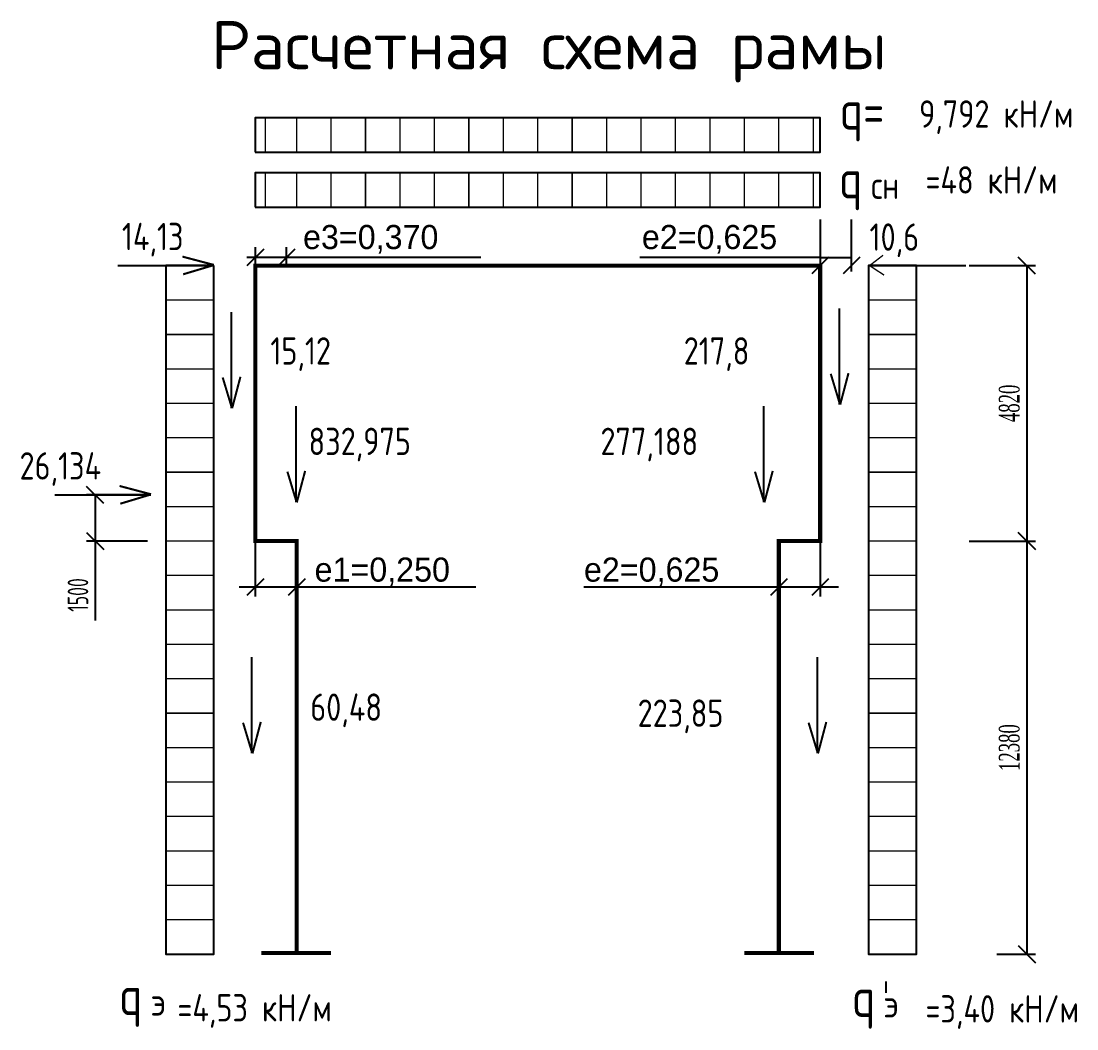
# Model space of a CAD drawing. Header units: millimetres. Extents: x -258606 to -95372, y 16759 to 83244.
# Drawn here: x -126441.4 to -126288.1, y 41883.9 to 42030.3 of the extents above; entities that cross this region are included whole.
import ezdxf

# ---------------------------------------------------------------- set-up
doc = ezdxf.new("R2010")
doc.units = ezdxf.units.MM
doc.header["$LTSCALE"] = 0.5
doc.linetypes.add('ACAD_ISO04W100', pattern=[30, 24, -3, 0, -3])
doc.layers.add('ЛИНИИ_025', color=7, linetype='Continuous', lineweight=25)
doc.layers.add('оси', color=7, linetype='ACAD_ISO04W100')
doc.layers.add('текст', color=7, linetype='Continuous')
doc.styles.add('style1', font='', dxfattribs={"oblique": 15, "height": 3.5})
doc.styles.add('ГОСТ', font='isocpeur.ttf', dxfattribs={"height": 10})
doc.styles.add('РАЗМЕРЫ_30', font='txt.shx', dxfattribs={"width": 0.6, "height": 3})
doc.styles.get('style1').set_extended_font_data('GOST type A')
doc.dimstyles.new('РАЗМЕРЫ_10', dxfattribs={"dimtxt": 3, "dimasz": 2.5, "dimexe": 1.25, "dimexo": 0.625, "dimgap": 1, "dimtad": 3, "dimdec": 1, "dimlfac": 10, "dimrnd": 1, "dimdsep": 46, "dimtxsty": 'РАЗМЕРЫ_30', "dimblk1": 'OBLIQUE', "dimblk2": 'OBLIQUE', "dimsah": 1, "dimcen": 2.5, "dimclrt": 256, "dimadec": 0, "dimazin": 0, "dimtfac": 1, "dimtdec": 1, "dimtmove": 0, "dimatfit": 3, "dimfxl": 1, "dimtolj": 1, "dimarcsym": 0})

# ---------------------------------------------------------------- blocks, each defined once
blk = doc.blocks.new('_Oblique')
at = {"color": 0, "linetype": 'ByBlock', "lineweight": -2}
blk.add_line((-0.5, -0.5), (0.5, 0.5), dxfattribs=at)
blk = doc.blocks.new('*D1247')
at = {"layer": 'Defpoints', "color": 0, "ltscale": 0.5, "transparency": 16777216}
for p in [(-126304.42, 41994.74), (-126303.42, 41954.74), (-126295.42, 41954.74)]:
    blk.add_point(p, dxfattribs=at)
at = {"layer": 'ЛИНИИ_025', "color": 0, "lineweight": -2, "ltscale": 0.5, "transparency": 16777216}
for p, q in [((-126303.79, 41994.74), (-126294.17, 41994.74)), ((-126295.42, 41994.74), (-126295.42, 41954.74)), ((-126302.79, 41954.74), (-126294.17, 41954.74))]:
    blk.add_line(p, q, dxfattribs=at)
at = {"layer": 'ЛИНИИ_025', "color": 0, "lineweight": -2, "ltscale": 0.5, "transparency": 16777216, "xscale": 2.5, "yscale": 2.5, "zscale": 2.5}
for p, rotation in [((-126295.42, 41994.74), 90), ((-126295.42, 41954.74), 270)]:
    blk.add_blockref('_Oblique', p, dxfattribs=dict(at, rotation=rotation))
at = {"layer": 'ЛИНИИ_025', "ltscale": 0.5, "transparency": 16777216, "insert": (-126297.95, 41974.74), "char_height": 3, "width": 8.4895, "attachment_point": 5, "rotation": 90, "style": 'РАЗМЕРЫ_30'}
blk.add_mtext('\\A1;{\\fTimes New Roman|b0|i0|c204|p18;4820}', dxfattribs=at)
blk = doc.blocks.new('*D1248')
at = {"layer": 'Defpoints', "color": 0, "ltscale": 0.5, "transparency": 16777216}
for p in [(-126304.42, 41954.74), (-126300.42, 41894.74), (-126295.42, 41894.74)]:
    blk.add_point(p, dxfattribs=at)
at = {"layer": 'ЛИНИИ_025', "color": 0, "lineweight": -2, "ltscale": 0.5, "transparency": 16777216}
for p, q in [((-126303.79, 41954.74), (-126294.17, 41954.74)), ((-126295.42, 41954.74), (-126295.42, 41894.74)), ((-126299.79, 41894.74), (-126294.17, 41894.74))]:
    blk.add_line(p, q, dxfattribs=at)
at = {"layer": 'ЛИНИИ_025', "color": 0, "lineweight": -2, "ltscale": 0.5, "transparency": 16777216, "xscale": 2.5, "yscale": 2.5, "zscale": 2.5}
for p, rotation in [((-126295.42, 41954.74), 90), ((-126295.42, 41894.74), 270)]:
    blk.add_blockref('_Oblique', p, dxfattribs=dict(at, rotation=rotation))
at = {"layer": 'ЛИНИИ_025', "ltscale": 0.5, "transparency": 16777216, "insert": (-126297.95, 41924.74), "char_height": 3, "attachment_point": 5, "rotation": 90, "style": 'РАЗМЕРЫ_30'}
blk.add_mtext('\\A1;{\\fTimes New Roman|b0|i0|c204|p18;12380}', dxfattribs=at)
blk = doc.blocks.new('*D1249')
at = {"color": 0, "linetype": 'Continuous', "lineweight": -2, "ltscale": 0.5, "transparency": 16777216}
for p, q in [((-126423.17, 41961.43), (-126431.91, 41961.43)), ((-126430.66, 41961.43), (-126430.66, 41954.74)), ((-126423.08, 41954.74), (-126431.91, 41954.74)), ((-126430.66, 41954.74), (-126430.66, 41943.21))]:
    blk.add_line(p, q, dxfattribs=at)
at = {"layer": 'Defpoints', "color": 0, "linetype": 'Continuous', "ltscale": 0.5, "transparency": 16777216}
for p in [(-126430.66, 41961.43), (-126422.54, 41961.43), (-126422.46, 41954.74)]:
    blk.add_point(p, dxfattribs=at)
at = {"color": 0, "linetype": 'Continuous', "lineweight": -2, "ltscale": 0.5, "transparency": 16777216, "xscale": 2.5, "yscale": 2.5, "zscale": 2.5}
for p, rotation in [((-126430.66, 41961.43), 90), ((-126430.66, 41954.74), 270)]:
    blk.add_blockref('_Oblique', p, dxfattribs=dict(at, rotation=rotation))
at = {"linetype": 'Continuous', "ltscale": 0.5, "transparency": 16777216, "insert": (-126433.16, 41946.91), "char_height": 3, "attachment_point": 5, "rotation": 90, "style": 'РАЗМЕРЫ_30'}
blk.add_mtext('\\A1;1500', dxfattribs=at)

msp = doc.modelspace()

# ---------------------------------------------------------------- linework, layer by layer
at = {"layer": 'ЛИНИИ_025', "ltscale": 0.5}
for points in [[(-126407.41929, 42011.2286), (-126325.41929, 42011.2286), (-126325.41929, 42016.2286), (-126407.41929, 42016.2286)], [(-126407.41929, 42003.2286), (-126325.41929, 42003.2286), (-126325.41929, 42008.2286), (-126407.41929, 42008.2286)], [(-126413.41929, 41994.7435), (-126420.41929, 41994.7435), (-126420.41929, 41894.7435), (-126413.41929, 41894.7435)], [(-126311.41929, 41994.7435), (-126318.41929, 41994.7435), (-126318.41929, 41894.7435), (-126311.41929, 41894.7435)]]:
    msp.add_lwpolyline(points, close=True, dxfattribs=at)
for points, const_width in [([(-126405.98048, 42011.2286), (-126405.98048, 42016.2286)], 0.2), ([(-126401.41929, 42011.2286), (-126401.41929, 42016.2286)], 0.2), ([(-126396.41929, 42011.2286), (-126396.41929, 42016.2286)], 0.2), ([(-126391.41929, 42011.2286), (-126391.41929, 42016.2286)], 0.2), ([(-126386.41929, 42011.2286), (-126386.41929, 42016.2286)], 0.2), ([(-126381.41929, 42011.2286), (-126381.41929, 42016.2286)], 0.2), ([(-126376.41929, 42011.2286), (-126376.41929, 42016.2286)], 0.2), ([(-126371.41929, 42011.2286), (-126371.41929, 42016.2286)], 0.2), ([(-126366.41929, 42011.2286), (-126366.41929, 42016.2286)], 0.2), ([(-126361.41929, 42011.2286), (-126361.41929, 42016.2286)], 0.2), ([(-126356.41929, 42011.2286), (-126356.41929, 42016.2286)], 0.2), ([(-126351.41929, 42011.2286), (-126351.41929, 42016.2286)], 0.2), ([(-126346.41929, 42011.2286), (-126346.41929, 42016.2286)], 0.2), ([(-126341.41929, 42011.2286), (-126341.41929, 42016.2286)], 0.2), ([(-126336.41929, 42011.2286), (-126336.41929, 42016.2286)], 0.2), ([(-126331.41929, 42011.2286), (-126331.41929, 42016.2286)], 0.2), ([(-126326.41929, 42011.2286), (-126326.41929, 42016.2286)], 0.2), ([(-126405.98048, 42003.2286), (-126405.98048, 42008.2286)], 0.2), ([(-126401.41929, 42003.2286), (-126401.41929, 42008.2286)], 0.2), ([(-126396.41929, 42003.2286), (-126396.41929, 42008.2286)], 0.2), ([(-126391.41929, 42003.2286), (-126391.41929, 42008.2286)], 0.2), ([(-126386.41929, 42003.2286), (-126386.41929, 42008.2286)], 0.2), ([(-126381.41929, 42003.2286), (-126381.41929, 42008.2286)], 0.2), ([(-126376.41929, 42003.2286), (-126376.41929, 42008.2286)], 0.2), ([(-126371.41929, 42003.2286), (-126371.41929, 42008.2286)], 0.2), ([(-126366.41929, 42003.2286), (-126366.41929, 42008.2286)], 0.2), ([(-126361.41929, 42003.2286), (-126361.41929, 42008.2286)], 0.2), ([(-126356.41929, 42003.2286), (-126356.41929, 42008.2286)], 0.2), ([(-126351.41929, 42003.2286), (-126351.41929, 42008.2286)], 0.2), ([(-126346.41929, 42003.2286), (-126346.41929, 42008.2286)], 0.2), ([(-126341.41929, 42003.2286), (-126341.41929, 42008.2286)], 0.2), ([(-126336.41929, 42003.2286), (-126336.41929, 42008.2286)], 0.2), ([(-126331.41929, 42003.2286), (-126331.41929, 42008.2286)], 0.2), ([(-126326.41929, 42003.2286), (-126326.41929, 42008.2286)], 0.2), ([(-126413.42508, 41994.84669), (-126417.99921, 41996.05494)], 0.3), ([(-126427.41929, 41994.7435), (-126413.41929, 41994.7435), (-126413.41929, 41994.7435)], 0.3), ([(-126413.53023, 41994.79415), (-126417.89406, 41993.48084)], 0.3), ([(-126401.41929, 41894.7435), (-126401.41929, 41954.7435), (-126407.41929, 41954.7435), (-126407.41929, 41994.7435), (-126366.41929, 41994.7435)], 0.6), ([(-126331.41929, 41894.7435), (-126331.41929, 41954.7435), (-126325.41929, 41954.7435), (-126325.41929, 41994.7435), (-126366.41929, 41994.7435)], 0.6), ([(-126318.24075, 41994.7435), (-126304.24075, 41994.7435), (-126304.24075, 41994.7435)], 0.3), ([(-126420.41929, 41989.7435), (-126413.41929, 41989.7435)], 0.2), ([(-126318.41929, 41989.7435), (-126311.41929, 41989.7435)], 0.2), ([(-126410.88545, 41988.01656), (-126410.88545, 41974.01656), (-126410.88545, 41974.01656)], 0.3), ([(-126322.61291, 41988.55272), (-126322.61291, 41974.55272), (-126322.61291, 41974.55272)], 0.3), ([(-126420.41929, 41984.7435), (-126413.41929, 41984.7435)], 0.2), ([(-126318.41929, 41984.7435), (-126311.41929, 41984.7435)], 0.2), ([(-126420.41929, 41979.7435), (-126413.41929, 41979.7435)], 0.2), ([(-126410.83479, 41974.1275), (-126412.14811, 41978.49132)], 0.3), ([(-126410.78226, 41974.02235), (-126409.574, 41978.59647)], 0.3), ([(-126322.56226, 41974.66367), (-126323.87558, 41979.02749)], 0.3), ([(-126322.50972, 41974.55851), (-126321.30147, 41979.13264)], 0.3), ([(-126318.41929, 41979.7435), (-126311.41929, 41979.7435)], 0.2), ([(-126420.41929, 41974.7435), (-126413.41929, 41974.7435)], 0.2), ([(-126401.49476, 41974.34425), (-126401.49476, 41960.34425), (-126401.49476, 41960.34425)], 0.3), ([(-126333.61344, 41974.34425), (-126333.61344, 41960.34425), (-126333.61344, 41960.34425)], 0.3), ([(-126318.41929, 41974.7435), (-126311.41929, 41974.7435)], 0.2), ([(-126420.41929, 41969.7435), (-126413.41929, 41969.7435)], 0.2), ([(-126318.41929, 41969.7435), (-126311.41929, 41969.7435)], 0.2), ([(-126420.41929, 41964.7435), (-126413.41929, 41964.7435)], 0.2), ([(-126401.4441, 41960.45519), (-126402.75742, 41964.81902)], 0.3), ([(-126401.39157, 41960.35004), (-126400.18331, 41964.92417)], 0.3), ([(-126333.56279, 41960.45519), (-126334.87611, 41964.81902)], 0.3), ([(-126333.51025, 41960.35004), (-126332.302, 41964.92417)], 0.3), ([(-126318.41929, 41964.7435), (-126311.41929, 41964.7435)], 0.2), ([(-126422.54747, 41961.53201), (-126427.12159, 41962.74026)], 0.3), ([(-126436.54168, 41961.42882), (-126422.54168, 41961.42882), (-126422.54168, 41961.42882)], 0.3), ([(-126422.65262, 41961.47948), (-126427.01644, 41960.16616)], 0.3), ([(-126420.41929, 41959.7435), (-126413.41929, 41959.7435)], 0.2), ([(-126318.41929, 41959.7435), (-126311.41929, 41959.7435)], 0.2), ([(-126420.41929, 41954.7435), (-126413.41929, 41954.7435)], 0.2), ([(-126318.41929, 41954.7435), (-126311.41929, 41954.7435)], 0.2), ([(-126420.41929, 41949.7435), (-126413.41929, 41949.7435)], 0.2), ([(-126318.41929, 41949.7435), (-126311.41929, 41949.7435)], 0.2), ([(-126420.41929, 41944.7435), (-126413.41929, 41944.7435)], 0.2), ([(-126318.41929, 41944.7435), (-126311.41929, 41944.7435)], 0.2), ([(-126420.41929, 41939.7435), (-126413.41929, 41939.7435)], 0.2), ([(-126318.41929, 41939.7435), (-126311.41929, 41939.7435)], 0.2), ([(-126407.93408, 41937.88477), (-126407.93408, 41923.88477), (-126407.93408, 41923.88477)], 0.3), ([(-126325.83258, 41937.88477), (-126325.83258, 41923.88477), (-126325.83258, 41923.88477)], 0.3), ([(-126420.41929, 41934.7435), (-126413.41929, 41934.7435)], 0.2), ([(-126318.41929, 41934.7435), (-126311.41929, 41934.7435)], 0.2), ([(-126420.41929, 41929.7435), (-126413.41929, 41929.7435)], 0.2), ([(-126318.41929, 41929.7435), (-126311.41929, 41929.7435)], 0.2), ([(-126407.88343, 41923.99571), (-126409.19675, 41928.35954)], 0.3), ([(-126407.83089, 41923.89056), (-126406.62264, 41928.46469)], 0.3), ([(-126325.78192, 41923.99571), (-126327.09524, 41928.35953)], 0.3), ([(-126325.72939, 41923.89056), (-126324.52114, 41928.46468)], 0.3), ([(-126420.41929, 41924.7435), (-126413.41929, 41924.7435)], 0.2), ([(-126318.41929, 41924.7435), (-126311.41929, 41924.7435)], 0.2), ([(-126420.41929, 41919.7435), (-126413.41929, 41919.7435)], 0.2), ([(-126318.41929, 41919.7435), (-126311.41929, 41919.7435)], 0.2), ([(-126420.41929, 41914.7435), (-126413.41929, 41914.7435)], 0.2), ([(-126318.41929, 41914.7435), (-126311.41929, 41914.7435)], 0.2), ([(-126420.41929, 41909.7435), (-126413.41929, 41909.7435)], 0.2), ([(-126318.41929, 41909.7435), (-126311.41929, 41909.7435)], 0.2), ([(-126420.41929, 41904.7435), (-126413.41929, 41904.7435)], 0.2), ([(-126318.41929, 41904.7435), (-126311.41929, 41904.7435)], 0.2), ([(-126420.41929, 41899.7435), (-126413.41929, 41899.7435)], 0.2), ([(-126318.41929, 41899.7435), (-126311.41929, 41899.7435)], 0.2), ([(-126406.51749, 41894.92193), (-126396.41929, 41894.92193)], 0.6), ([(-126326.3211, 41894.92193), (-126336.41929, 41894.92193)], 0.6)]:
    msp.add_lwpolyline(points, dxfattribs=dict(at, const_width=const_width))
at = {"layer": 'оси', "color": 7, "linetype": 'Continuous', "ltscale": 0.5, "const_width": 0.2}
for points in [[(-126318.24075, 41994.7435), (-126316.29193, 41996.24576)], [(-126318.24075, 41994.7435), (-126316.12711, 41993.36213)]]:
    msp.add_lwpolyline(points, dxfattribs=at)
at = {"layer": 'текст', "linetype": 'Continuous', "ltscale": 20}
for p, q in [((-126325.41929, 42001.45044), (-126325.41929, 41993.4161)), ((-126320.8854, 41993.89952), (-126320.8854, 42001.45044)), ((-126408.58288, 41994.7435), (-126406.14713, 41997.18386)), ((-126407.41929, 41997.43327), (-126407.41929, 41993.4161)), ((-126404.04898, 41994.7435), (-126401.61323, 41997.18386)), ((-126402.8854, 41994.7435), (-126402.8854, 41997.43327)), ((-126326.58288, 41993.57771), (-126324.14713, 41996.01807)), ((-126325.41929, 41995.90929), (-126320.8854, 41995.90929)), ((-126322.04898, 41993.57771), (-126319.61323, 41996.01807)), ((-126407.41929, 41954.7435), (-126407.41929, 41946.70916)), ((-126331.41929, 41954.7435), (-126331.41929, 41946.70916)), ((-126325.41929, 41954.7435), (-126325.41929, 41946.70916)), ((-126408.58288, 41946.87077), (-126406.14713, 41949.31113)), ((-126402.58288, 41946.87077), (-126400.14713, 41949.31113)), ((-126332.58288, 41946.87077), (-126330.14713, 41949.31113)), ((-126326.58288, 41946.87077), (-126324.14713, 41949.31113)), ((-126315.87125, 41890.7589), (-126315.87125, 41889.10362))]:
    msp.add_line(p, q, dxfattribs=at)
at = {"layer": 'текст', "ltscale": 20}
for p, q in [((-126374.69854, 41995.90929), (-126408.63143, 41995.90929)), ((-126325.41929, 41995.90929), (-126351.61668, 41995.90929)), ((-126375.39327, 41948.03656), (-126409.7382, 41948.03656)), ((-126322.74016, 41948.03656), (-126359.7057, 41948.03656))]:
    msp.add_line(p, q, dxfattribs=at)

# ---------------------------------------------------------------- texts
at = {"ltscale": 0.5}
for s, height, style, p in [('Расчетная схема рамы', 7, 'ГОСТ', (-126413.82861, 42023.25386)), ('q=', 5.67, 'style1', (-126322.58929, 42014.5186)), ('9,792 кН/м', 3.969, 'style1', (-126311.05786, 42014.78553)), ('=48 кН/м', 3.969, 'style1', (-126310.1235, 42005.20619)), ('q', 5.67, 'style1', (-126322.68929, 42004.5186)), ('сн', 3.969, 'style1', (-126318.00829, 42004.4316)), ('14,13', 3.969, 'style1', (-126426.7866, 41996.98883)), ('10,6', 3.969, 'style1', (-126318.24544, 41996.90841)), ('15,12', 3.969, 'style1', (-126405.23196, 41980.3676)), ('217,8', 3.969, 'style1', (-126345.22169, 41980.3676)), ('832,975', 3.969, 'style1', (-126399.68773, 41967.23146)), ('277,188', 3.969, 'style1', (-126357.30814, 41967.23146)), ('26,134', 3.969, 'style1', (-126441.64272, 41963.67415)), ('60,48', 3.969, 'style1', (-126399.44002, 41928.62731)), ('223,85', 3.969, 'style1', (-126351.90909, 41927.7549)), ('q', 5.67, 'style1', (-126427.20132, 41885.91009)), ('э', 3.969, 'style1', (-126422.52032, 41885.82309)), ('=4,53 кН/м', 3.969, 'style1', (-126418.7284, 41884.97138)), ('q', 5.67, 'style1', (-126320.81115, 41885.64201)), ('э', 3.969, 'style1', (-126316.13015, 41885.55501)), ('=3,40 кН/м', 3.969, 'style1', (-126310.12681, 41884.81053))]:
    msp.add_text(s, height=height, dxfattribs=dict(at, style=style)).set_placement(p)
at = {"layer": 'текст', "linetype": 'Continuous', "ltscale": 20}
for s, p in [('е3=0,370', (-126400.48604, 41997.14739)), ('е2=0,625', (-126351.2973, 41997.14739)), ('е1=0,250', (-126398.80937, 41948.84311)), ('е2=0,625', (-126359.7057, 41948.84311))]:
    msp.add_text(s, height=3.5, dxfattribs=at).set_placement(p)

# ---------------------------------------------------------------- dimensions: what is measured, and where the dimension line sits
at = {"color": 7, "linetype": 'Continuous', "ltscale": 0.5}
dim = msp.add_linear_dim(base=(-126430.66391, 41961.42882), p1=(-126422.45865, 41954.7435), p2=(-126422.54168, 41961.42882), angle=90, text='1500', dimstyle='РАЗМЕРЫ_10', dxfattribs=at)
dim.commit()
dim.dimension.update_dxf_attribs({"geometry": '*D1249', "text_midpoint": (-126430.66391, 41946.91028), "dimtype": 160})
at = {"layer": 'ЛИНИИ_025', "ltscale": 0.5}
dim = msp.add_linear_dim(base=(-126295.41929, 41954.7435), p1=(-126304.41929, 41994.7435), p2=(-126303.41929, 41954.7435), angle=90, text='{\\fTimes New Roman|b0|i0|c204|p18;4820}', dimstyle='РАЗМЕРЫ_10', dxfattribs=at)
dim.commit()
dim.dimension.update_dxf_attribs({"geometry": '*D1247', "text_midpoint": (-126297.94525, 41974.7435)})
dim = msp.add_linear_dim(base=(-126295.41929, 41894.7435), p1=(-126304.41929, 41954.7435), p2=(-126300.41929, 41894.7435), angle=90, text='{\\fTimes New Roman|b0|i0|c204|p18;12380}', dimstyle='РАЗМЕРЫ_10', override={"dimtmove": 1}, dxfattribs=at)
dim.commit()
dim.dimension.update_dxf_attribs({"geometry": '*D1248', "text_midpoint": (-126297.94525, 41924.7435)})

doc.saveas('drawing.dxf')
